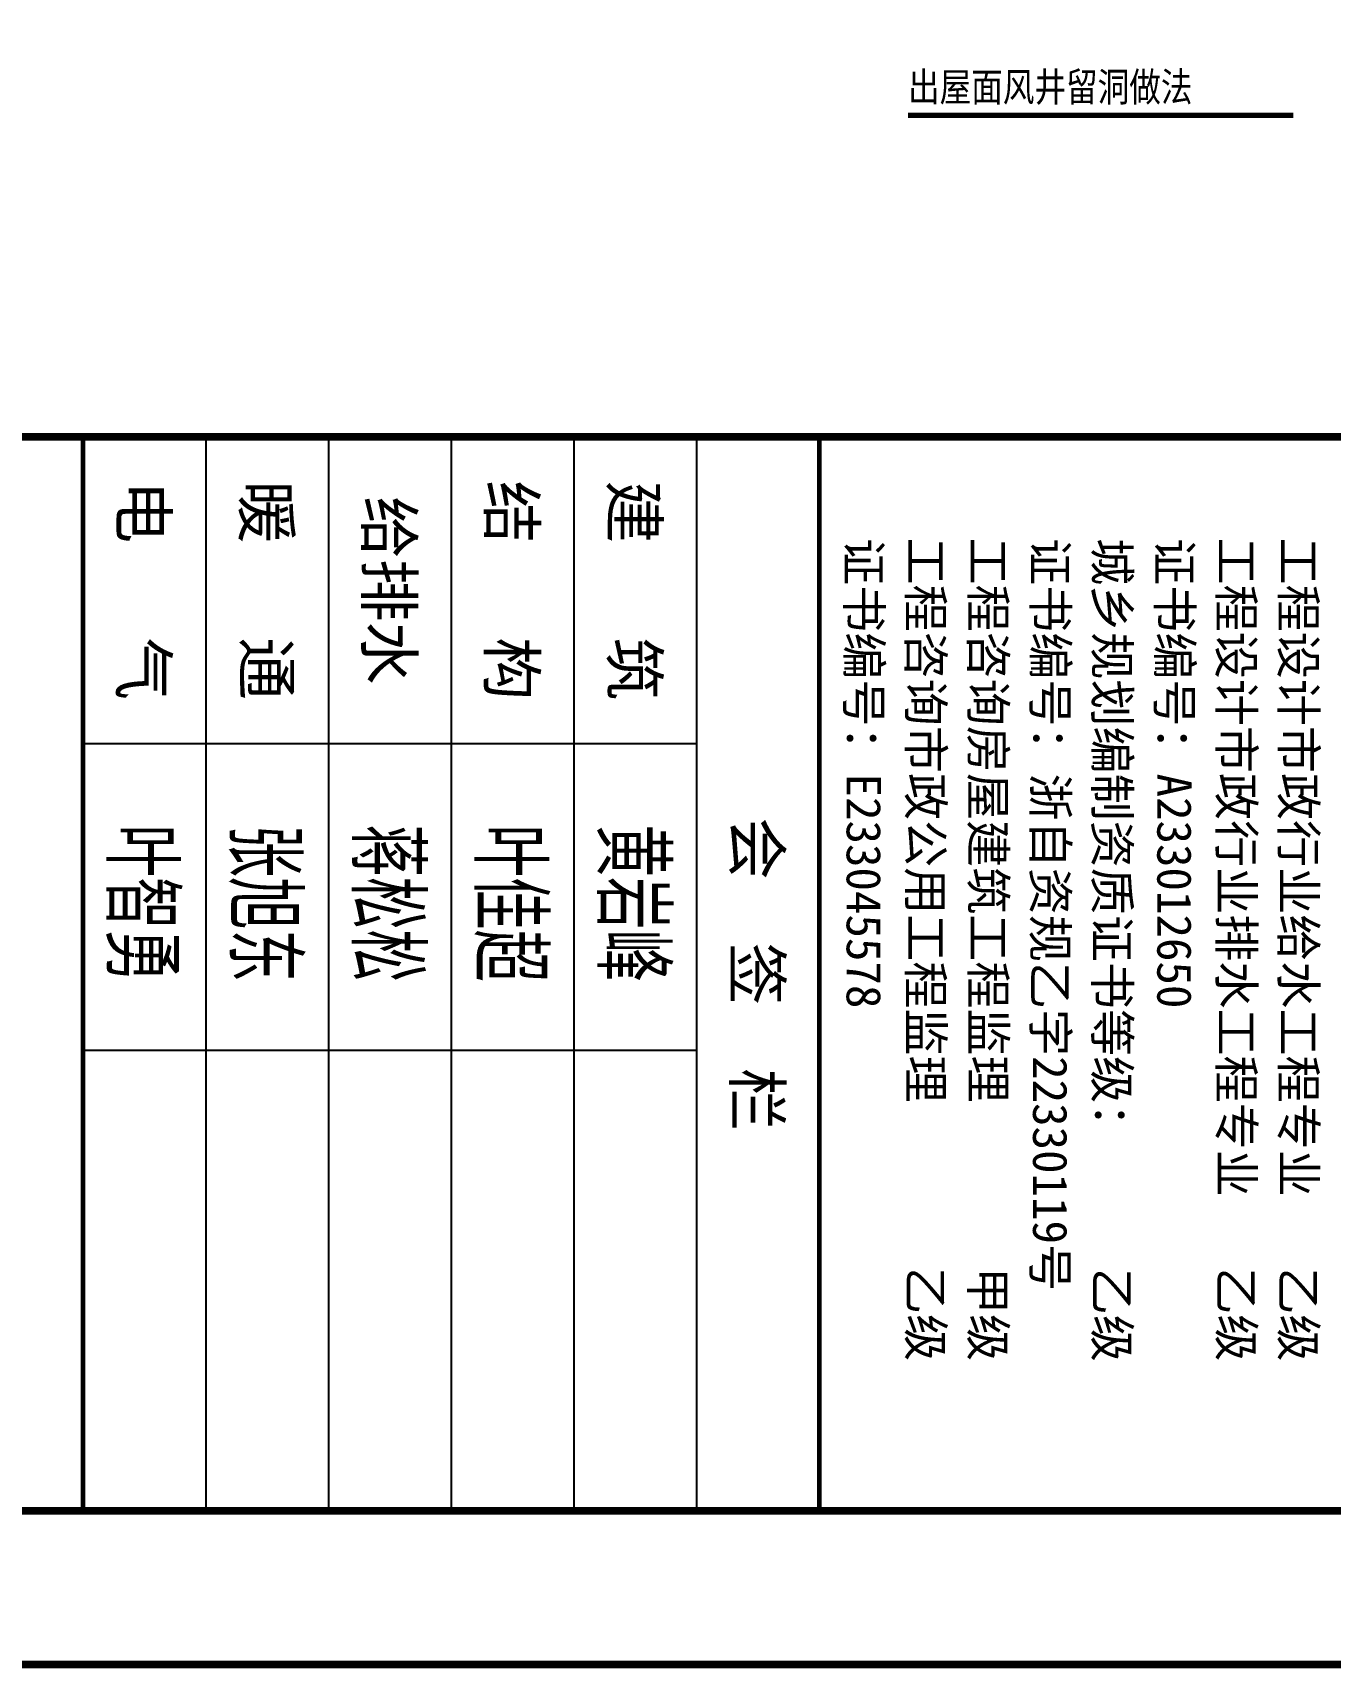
# Model space of a CAD drawing. Extents: x -40548 to 155442, y 5688 to 67136.
# Drawn here: x 133376 to 135068, y 5688 to 7820 of the extents above; entities that cross this region are included whole.
import ezdxf
from ezdxf.enums import TextEntityAlignment as Align

# ---------------------------------------------------------------- set-up
doc = ezdxf.new("R2010")
doc.units = 0
doc.header["$LTSCALE"] = 1000
doc.layers.get('DEFPOINTS').update_dxf_attribs({"color": 200})
for name, color, linetype in [('0-cxFrame', 155, 'Continuous'), ('A-AXIS-SYMB', 3, 'Continuous'), ('CR-PUB-TEXT', 7, 'Continuous'), ('CR-建-DIM-SYMB', 3, 'Continuous'), ('qianming', 155, 'Continuous')]:
    doc.layers.add(name, color=color, linetype=linetype)
doc.layers.add('0-cxText', color=131, linetype='Continuous', lineweight=25)
doc.styles.add('-宋体', font='', dxfattribs={"width": 0.8})
doc.styles.add('BZHZ', font='bzxw', dxfattribs={"width": 0.8, "bigfont": 'bzhz'})
doc.styles.add('cx_biaoti', font='')
doc.styles.add('cx_tuming', font='simhei.ttf')
doc.styles.add('cx_tuqian1', font='')
doc.styles.add('黑体', font='', dxfattribs={"width": 0.9})
doc.styles.get('-宋体').set_extended_font_data('NSimSun')
doc.styles.get('cx_biaoti').set_extended_font_data('SimSun')
doc.styles.get('cx_tuqian1').set_extended_font_data('SimSun')
doc.styles.get('黑体').set_extended_font_data('冬青黑体简体中文 W3')

# ---------------------------------------------------------------- blocks, each defined once
blk = doc.blocks.new('34543432')
at = {"layer": 'CR-建-DIM-SYMB', "const_width": 7}
blk.add_lwpolyline([(40599266477.795387, 3385064842.407556), (40599266980.112648, 3385064842.407556)], dxfattribs=at)
at = {"layer": 'CR-PUB-TEXT', "style": '-宋体', "width": 0.8}
blk.add_text('出屋面风井留洞做法', height=37.7637131, dxfattribs=at).set_placement((40599266477.907227, 3385064860.474562))
blk = doc.blocks.new('zjcx_lan_huiqian(Dragon)')
for p, q in [((-7000, -800), (0, -800)), ((-5000, -800), (-5000, -4800)), ((-3000, -800), (-3000, -4800)), ((-7000, -1600), (0, -1600)), ((-7000, -2400), (0, -2400)), ((-7000, -3200), (0, -3200)), ((-7000, -4000), (0, -4000))]:
    blk.add_line(p, q)
at = {"const_width": 30}
blk.add_lwpolyline([(-7000, 0), (0, 0)], dxfattribs=at)
blk.add_lwpolyline([(-7000, 0), (0, 0), (0, -4800), (-7000, -4800)], close=True, dxfattribs=at)
at = {"style": 'cx_biaoti'}
for s, p in [('会  签  栏', (-3500, -400)), ('建   筑', (-6000, -1200)), ('结   构', (-6000, -2000)), ('给排水', (-6000, -2800)), ('暖   通', (-6000, -3600)), ('电   气', (-6000, -4400))]:
    blk.add_text(s, height=300, dxfattribs=at).set_placement(p, align=Align.MIDDLE)
blk = doc.blocks.new('T-汇签(Dragon)')
at = {"layer": '0-cxFrame'}
blk.add_blockref('zjcx_lan_huiqian(Dragon)', (0, 0), dxfattribs=at)
at = {"layer": 'qianming', "style": 'BZHZ', "width": 0.8}
for s, p in [('黄岩峰', (-3960, -1200)), ('叶佳超', (-3960, -2000)), ('蒋松松', (-3960, -2800)), ('张旭东', (-3960, -3600)), ('叶智勇', (-3960, -4400))]:
    blk.add_text(s, height=450, dxfattribs=at).set_placement(p, align=Align.MIDDLE)
blk = doc.blocks.new('zjcx_TT(Dragon)')
at = {"layer": '0-cxFrame', "const_width": 30}
blk.add_lwpolyline([(-7000, -10200), (0, -10200), (0, 0), (-7000, 0)], close=True, dxfattribs=at)
at = {"color": 7, "style": 'cx_biaoti'}
for s, p in [('工程设计市政行业给水工程专业   乙级', (-6344, -7189)), ('工程设计市政行业排水工程专业   乙级', (-6344, -7594)), ('证书编号：A233012650', (-6340, -7997)), ('城乡规划编制资质证书等级：     乙级', (-6340, -8404)), ('证书编号：浙自资规乙字22330119号', (-6340, -8807)), ('工程咨询房屋建筑工程监理       甲级', (-6344, -9212)), ('工程咨询市政公用工程监理       乙级', (-6344, -9619)), ('证书编号：E233045578', (-6340, -10022))]:
    blk.add_text(s, height=225, dxfattribs=at).set_placement(p)
blk = doc.blocks.new('zjcx_T1(Dragon)')
at = {"layer": '0-cxFrame', "const_width": 50}
blk.add_lwpolyline([(-7000, 0), (0, 0), (0, 57400), (-7000, 57400)], close=True, dxfattribs=at)
at = {"layer": '0-cxFrame'}
for name, p in [('zjcx_TT(Dragon)', (0, 57400)), ('T-汇签(Dragon)', (0, 47200))]:
    blk.add_blockref(name, p, dxfattribs=at)
blk = doc.blocks.new('TK22.A1 L(Dragon)')
at = {"layer": '0-cxFrame', "color": 7, "const_width": 0.5}
blk.add_lwpolyline([(0, 0), (-841, 0), (-841, 594), (0, 594)], close=True, dxfattribs=at)
at = {"layer": '0-cxFrame', "const_width": 0.5}
for points in [[(-80, 10), (-821, 10), (-821, 584), (-80, 584)], [(-10, 10), (-80, 10), (-80, 584), (-10, 584)]]:
    blk.add_lwpolyline(points, close=True, dxfattribs=at)
at = {"layer": '0-cxFrame', "xscale": 0.01, "yscale": 0.01, "zscale": 0.01}
blk.add_blockref('zjcx_T1(Dragon)', (-10, 10), dxfattribs=at)
at = {"style": '黑体', "flags": 4}
blk.add_attdef('图幅', text='', height=3.3, dxfattribs=at).set_placement((-40, 3), align=Align.RIGHT)
at = {"layer": '0-cxText', "flags": 4}
for tag, height, style, p in [('建设单位', 3.5, 'cx_tuming', (-45, 240)), ('项目名称', 3.5, 'cx_tuming', (-45, 210)), ('子项名称', 3.5, 'cx_tuming', (-45, 180)), ('工程编号', 3.3, 'cx_tuqian1', (-35, 165)), ('图名1', 3.5, 'cx_tuming', (-45, 87)), ('图名2', 3.5, 'cx_tuming', (-45, 79)), ('图名3', 3.5, 'cx_tuming', (-45, 71)), ('出图日期', 3.3, 'cx_tuqian1', (-39, 60)), ('专业', 3.3, 'cx_tuqian1', (-55, 52)), ('图号', 3.3, 'cx_tuqian1', (-55, 44)), ('版次', 3.3, 'cx_tuqian1', (-20, 44))]:
    blk.add_attdef(tag, text='', height=height, dxfattribs=dict(at, style=style)).set_placement(p, align=Align.MIDDLE)
at = {"layer": 'DEFPOINTS', "color": 6, "flags": 4}
for tag, height, style, p in [('tufu', 3.3, '黑体', (-12, 12)), ('dwfname', 4, 'cx_tuqian1', (-80, 3))]:
    blk.add_attdef(tag, text='', height=height, dxfattribs=dict(at, style=style)).set_placement(p, align=Align.RIGHT)

msp = doc.modelspace()

# ---------------------------------------------------------------- block references
at = {"layer": '0-cxFrame', "xscale": 20, "yscale": 20, "zscale": 20, "rotation": 270}
msp.add_blockref('TK22.A1 L(Dragon)', (124761.8, 5693.3), dxfattribs=at)
at = {"layer": 'A-AXIS-SYMB'}
msp.add_blockref('34543432', (-40599131960.5, -3385057130), dxfattribs=at)

doc.saveas('drawing.dxf')
